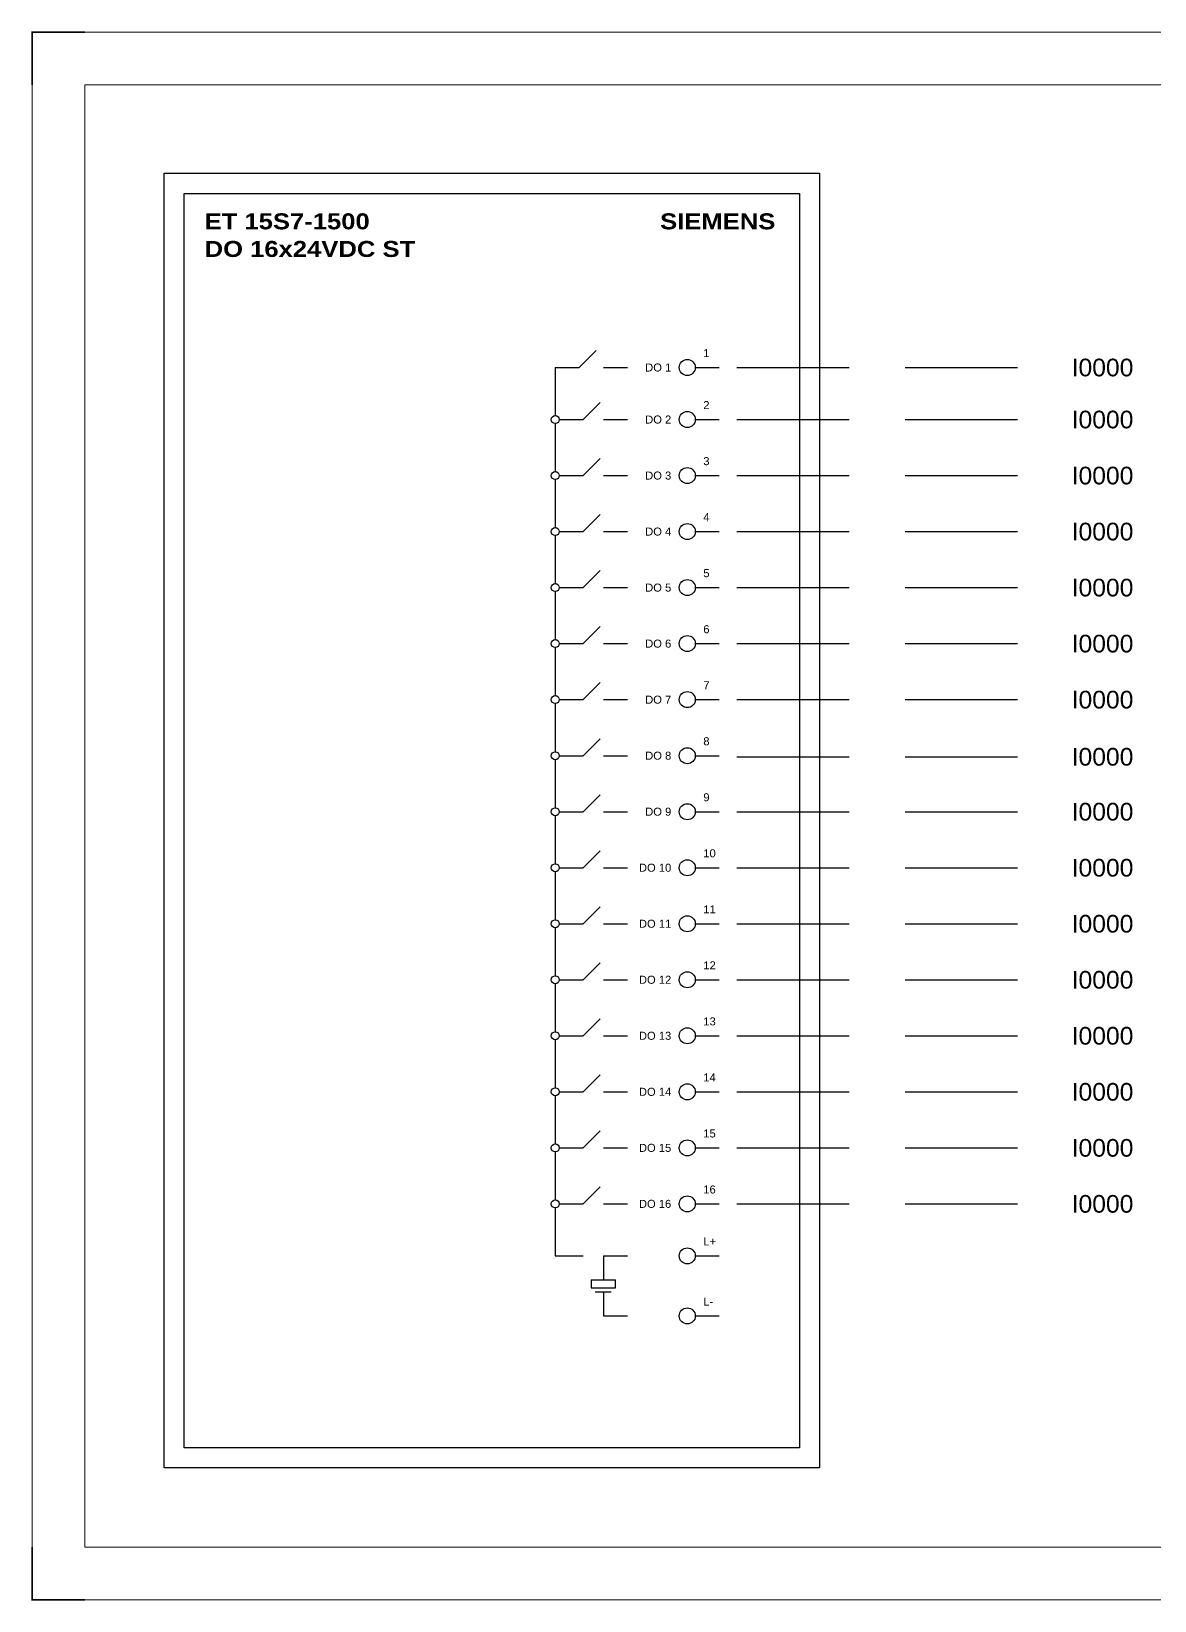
# Model space of a CAD drawing. Header units: centimetres. Extents: x -6233 to 67854, y 107 to 55669.
# Drawn here: x 13114 to 16294, y 5045 to 9489 of the extents above; entities that cross this region are included whole.
import ezdxf
from ezdxf.enums import TextEntityAlignment as Align

# ---------------------------------------------------------------- set-up
doc = ezdxf.new("R2010")
doc.units = ezdxf.units.CM
doc.header["$LTSCALE"] = 25.4
doc.linetypes.add('HIDDEN', pattern=[0.375, 0.25, -0.125])
doc.layers.add('Etiket-Line-L', color=7, linetype='Continuous')
doc.layers.add('EtIket-Line-S', color=2, linetype='Continuous')
doc.styles.add('Bold', font='ariblk.ttf', dxfattribs={"height": 25.4})
doc.styles.get("Standard").update_dxf_attribs({"font": 'arial.ttf', "height": 25.4})

# ---------------------------------------------------------------- blocks, each defined once
blk = doc.blocks.new('x5 Out Line')
at = {"const_width": 0.3}
for points in [[(9.65, 286.71), (0, 286.71), (0, 277.06)], [(0, 9.65), (0, 0), (9.65, 0)]]:
    blk.add_lwpolyline(points, dxfattribs=at)
at = {"lineweight": 15}
blk.add_lwpolyline([(395.8, 9.65), (395.8, 277.06), (9.65, 277.06), (9.65, 9.65)], close=True, dxfattribs=at)
at = {"layer": 'EtIket-Line-S', "lineweight": 9, "ltscale": 0.5}
blk.add_lwpolyline([(0, 0), (405.45, 0), (405.45, 286.71), (0, 286.71)], close=True, dxfattribs=at)

msp = doc.modelspace()

# ---------------------------------------------------------------- linework, layer by layer
at = {"ltscale": 50}
for p, q in [((14665.4, 8537.1), (14713.5, 8585.2)), ((14597.4, 8537.1), (14665.4, 8537.1)), ((14597.4, 8537.1), (14597.4, 8401.1)), ((14733.4, 8537.1), (14801.4, 8537.1)), ((14676.7, 8389.8), (14724.8, 8437.9)), ((14597.4, 8378.5), (14597.4, 8242.5)), ((14608.7, 8389.8), (14676.7, 8389.8)), ((14733.4, 8389.8), (14801.4, 8389.8)), ((14676.7, 8231.1), (14724.8, 8279.2)), ((14608.7, 8231.1), (14676.7, 8231.1)), ((14733.4, 8231.1), (14801.4, 8231.1)), ((14597.4, 8219.8), (14597.4, 8083.8)), ((14676.7, 8072.5), (14724.8, 8120.6)), ((14597.4, 8061.1), (14597.4, 7925.2)), ((14608.7, 8072.5), (14676.7, 8072.5)), ((14733.4, 8072.5), (14801.4, 8072.5)), ((14676.7, 7913.8), (14724.8, 7961.9)), ((14608.7, 7913.8), (14676.7, 7913.8)), ((14733.4, 7913.8), (14801.4, 7913.8)), ((14597.4, 7902.5), (14597.4, 7766.5)), ((14676.7, 7755.2), (14724.8, 7803.2)), ((14597.4, 7743.8), (14597.4, 7607.8)), ((14608.7, 7755.2), (14676.7, 7755.2)), ((14733.4, 7755.2), (14801.4, 7755.2)), ((14676.7, 7596.5), (14724.8, 7644.6)), ((14597.4, 7585.2), (14597.4, 7449.2)), ((14608.7, 7596.5), (14676.7, 7596.5)), ((14733.4, 7596.5), (14801.4, 7596.5)), ((14676.7, 7437.8), (14724.8, 7485.9)), ((14597.4, 7426.5), (14597.4, 7290.5)), ((14608.7, 7437.8), (14676.7, 7437.8)), ((14733.4, 7437.8), (14801.4, 7437.8)), ((14676.7, 7279.2), (14724.8, 7327.3)), ((14597.4, 7267.9), (14597.4, 7131.9)), ((14608.7, 7279.2), (14676.7, 7279.2)), ((14733.4, 7279.2), (14801.4, 7279.2)), ((14676.7, 7120.5), (14724.8, 7168.6)), ((14608.7, 7120.5), (14676.7, 7120.5)), ((14733.4, 7120.5), (14801.4, 7120.5)), ((14597.4, 7109.2), (14597.4, 6973.2)), ((14676.7, 6961.9), (14724.8, 7010)), ((14597.4, 6950.5), (14597.4, 6814.5)), ((14608.7, 6961.9), (14676.7, 6961.9)), ((14733.4, 6961.9), (14801.4, 6961.9)), ((14676.7, 6803.2), (14724.8, 6851.3)), ((14608.7, 6803.2), (14676.7, 6803.2)), ((14733.4, 6803.2), (14801.4, 6803.2)), ((14597.4, 6791.9), (14597.4, 6655.9)), ((14676.7, 6644.6), (14724.8, 6692.6)), ((14597.4, 6633.2), (14597.4, 6497.2)), ((14608.7, 6644.6), (14676.7, 6644.6)), ((14733.4, 6644.6), (14801.4, 6644.6)), ((14676.7, 6485.9), (14724.8, 6534)), ((14597.4, 6474.6), (14597.4, 6338.6)), ((14608.7, 6485.9), (14676.7, 6485.9)), ((14733.4, 6485.9), (14801.4, 6485.9)), ((14676.7, 6327.2), (14724.8, 6375.3)), ((14597.4, 6315.9), (14597.4, 6179.9)), ((14608.7, 6327.2), (14676.7, 6327.2)), ((14733.4, 6327.2), (14801.4, 6327.2)), ((14676.7, 6168.6), (14724.8, 6216.7)), ((14597.4, 6157.2), (14597.4, 6021.3)), ((14608.7, 6168.6), (14676.7, 6168.6)), ((14733.4, 6168.6), (14801.4, 6168.6)), ((14597.4, 6021.3), (14676.7, 6021.3)), ((14733.4, 6021.3), (14801.4, 6021.3)), ((14733.4, 6021.3), (14733.4, 5953.3)), ((14699.4, 5953.3), (14767.4, 5953.3)), ((14699.4, 5953.3), (14699.4, 5930.8)), ((14699.4, 5930.8), (14767.4, 5930.8)), ((14710.7, 5919.3), (14756, 5919.3)), ((14733.4, 5919.3), (14733.4, 5851.3)), ((14767.4, 5930.8), (14767.4, 5953.3)), ((14733.4, 5851.3), (14801.4, 5851.3))]:
    msp.add_line(p, q, dxfattribs=at)
at = {"color": 6, "ltscale": 50}
for p, q in [((14993.7, 8537.1), (15061.7, 8537.1)), ((14993.7, 8389.8), (15061.7, 8389.8)), ((14993.7, 8231.1), (15061.7, 8231.1)), ((14993.7, 8072.5), (15061.7, 8072.5)), ((14993.7, 7913.8), (15061.7, 7913.8)), ((14993.7, 7755.2), (15061.7, 7755.2)), ((14993.7, 7596.5), (15061.7, 7596.5)), ((14993.7, 7437.8), (15061.7, 7437.8)), ((14993.7, 7279.2), (15061.7, 7279.2)), ((14993.7, 7120.5), (15061.7, 7120.5)), ((14993.7, 6961.9), (15061.7, 6961.9)), ((14993.7, 6803.2), (15061.7, 6803.2)), ((14993.7, 6644.6), (15061.7, 6644.6)), ((14993.7, 6485.9), (15061.7, 6485.9)), ((14993.7, 6327.2), (15061.7, 6327.2)), ((14993.7, 6168.6), (15061.7, 6168.6)), ((14993.7, 6021.3), (15061.7, 6021.3)), ((14993.7, 5851.3), (15061.7, 5851.3))]:
    msp.add_line(p, q, dxfattribs=at)
at = {"color": 146, "linetype": 'HIDDEN', "ltscale": 50, "true_color": 0x105689}
for p, q in [((15111.7, 8537.1), (15959.2, 8537.1)), ((15111.7, 8389.8), (15959.2, 8389.8)), ((15111.7, 8231.1), (15959.2, 8231.1)), ((15111.7, 8072.5), (15959.2, 8072.5)), ((15111.7, 7913.8), (15959.2, 7913.8)), ((15111.7, 7755.2), (15959.2, 7755.2)), ((15111.7, 7596.5), (15959.2, 7596.5)), ((15111.7, 7434.7), (15959.2, 7434.7)), ((15111.7, 7279.2), (15959.2, 7279.2)), ((15111.7, 7120.5), (15959.2, 7120.5)), ((15111.7, 6961.9), (15959.2, 6961.9)), ((15111.7, 6803.2), (15959.2, 6803.2)), ((15111.7, 6644.6), (15959.2, 6644.6)), ((15111.7, 6485.9), (15959.2, 6485.9)), ((15111.7, 6327.2), (15959.2, 6327.2)), ((15111.7, 6168.6), (15959.2, 6168.6))]:
    msp.add_line(p, q, dxfattribs=at)
at = {"ltscale": 50}
msp.add_lwpolyline([(13490.4, 9087), (15345, 9087), (15345, 5421.2), (13490.4, 5421.2)], close=True, dxfattribs=at)
at = {"color": 6, "ltscale": 50}
msp.add_lwpolyline([(13547, 9030.3), (15288.4, 9030.3), (15288.4, 5477.8), (13547, 5477.8)], close=True, dxfattribs=at)
at = {"color": 6, "ltscale": 500}
for centre in [(14971.1, 8537.1), (14971.1, 8389.8), (14971.1, 8231.1), (14971.1, 8072.5), (14971.1, 7913.8), (14971.1, 7755.2), (14971.1, 7596.5), (14971.1, 7437.8), (14971.1, 7279.2), (14971.1, 7120.5), (14971.1, 6961.9), (14971.1, 6803.2), (14971.1, 6644.6), (14971.1, 6485.9), (14971.1, 6327.2), (14971.1, 6168.6), (14971.1, 6021.3), (14971.1, 5851.3)]:
    msp.add_circle(centre, 22.7, dxfattribs=at)
at = {"ltscale": 500}
for centre in [(14597.4, 8389.8), (14597.4, 8231.1), (14597.4, 8072.5), (14597.4, 7913.8), (14597.4, 7755.2), (14597.4, 7596.5), (14597.4, 7437.8), (14597.4, 7279.2), (14597.4, 7120.5), (14597.4, 6961.9), (14597.4, 6803.2), (14597.4, 6644.6), (14597.4, 6485.9), (14597.4, 6327.2), (14597.4, 6168.6)]:
    msp.add_circle(centre, 11.3, dxfattribs=at)

# ---------------------------------------------------------------- block references
at = {"layer": 'Etiket-Line-L', "lineweight": 0, "xscale": 15.48351216233742, "yscale": 15.48351216233742, "zscale": 15.48351216233742}
msp.add_blockref('x5 Out Line', (13116.5, 5047.3), dxfattribs=at)

# ---------------------------------------------------------------- texts
at = {"ltscale": 500, "style": 'Bold'}
for s, p in [('ET 15S7-1500', (13604.6, 8973.7)), ('DO 16x24VDC ST', (13604.6, 8895.5))]:
    msp.add_text(s, height=45.331, dxfattribs=at).set_placement(p, align=Align.TOP_LEFT)
msp.add_text('SIEMENS', height=45.33, dxfattribs=at).set_placement((15220.4, 8973.7), align=Align.TOP_RIGHT)
at = {"ltscale": 500}
for s, height, p in [('1', 22.7, (15016.4, 8559.8)), ('2', 22.7, (15016.4, 8412.5)), ('3', 22.7, (15016.4, 8253.8)), ('4', 22.7, (15016.4, 8095.1)), ('5', 22.7, (15016.4, 7936.5)), ('6', 22.7, (15016.4, 7777.8)), ('7', 22.7, (15016.4, 7619.2)), ('8', 22.7, (15016.4, 7460.5)), ('9', 22.7, (15016.4, 7301.9)), ('10', 22.67, (15016.4, 7143.2)), ('11', 22.67, (15016.4, 6984.5)), ('12', 22.67, (15016.4, 6825.9)), ('13', 22.67, (15016.4, 6667.2)), ('14', 22.67, (15016.4, 6508.6)), ('15', 22.67, (15016.4, 6349.9)), ('16', 22.67, (15016.4, 6191.2)), ('L+', 22.67, (15016.4, 6043.9)), ('L-', 22.67, (15016.4, 5873.9))]:
    msp.add_text(s, height=height, dxfattribs=at).set_placement(p, align=Align.BOTTOM_LEFT)
for s, p in [('DO 1', (14925.7, 8537.1)), ('DO 2', (14925.7, 8389.8)), ('DO 3', (14925.7, 8231.1)), ('DO 4', (14925.7, 8072.5)), ('DO 5', (14925.7, 7913.8)), ('DO 6', (14925.7, 7755.2)), ('DO 7', (14925.7, 7596.5)), ('DO 8', (14925.7, 7437.8)), ('DO 9', (14925.7, 7279.2)), ('DO 10', (14925.7, 7120.5)), ('DO 11', (14925.7, 6961.9)), ('DO 12', (14925.7, 6803.2)), ('DO 13', (14925.7, 6644.6)), ('DO 14', (14925.7, 6485.9)), ('DO 15', (14925.7, 6327.2)), ('DO 16', (14925.7, 6168.6))]:
    msp.add_text(s, height=22.67, dxfattribs=at).set_placement(p, align=Align.MIDDLE_RIGHT)
for p in [(16059.2, 8537.1), (16059.2, 8389.8), (16059.2, 8231.1), (16059.2, 8072.5), (16059.2, 7913.8), (16059.2, 7755.2), (16059.2, 7596.5), (16059.2, 7434.7), (16059.2, 7279.2), (16059.2, 7120.5), (16059.2, 6961.9), (16059.2, 6803.2), (16059.2, 6644.6), (16059.2, 6485.9), (16059.2, 6327.2), (16059.2, 6168.6)]:
    msp.add_text('I0000', height=50, dxfattribs=at).set_placement(p, align=Align.MIDDLE_LEFT)

doc.saveas('drawing.dxf')
